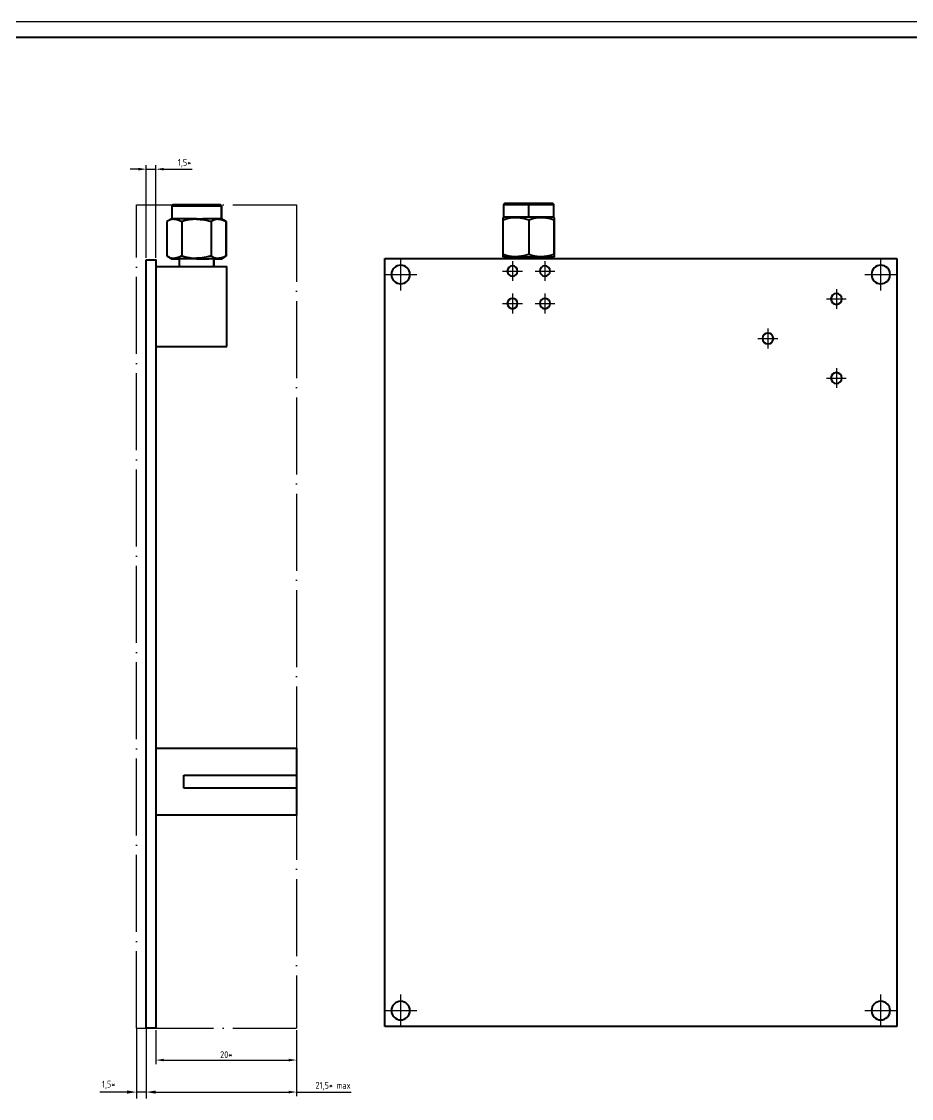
# Model space of a CAD drawing. Header units: inches. Extents: x -969 to 2045, y -594 to 12.
# Drawn here: x -691.5 to -413.4, y -324.9 to 11.6 of the extents above; entities that cross this region are included whole.
import ezdxf

# ---------------------------------------------------------------- set-up
doc = ezdxf.new("R2010")
doc.units = ezdxf.units.IN
doc.header["$MEASUREMENT"] = 0
doc.linetypes.add('ACAD_ISO04W100', pattern=[30, 24, -3, 0, -3])
doc.layers.add('KONTUR', color=7, linetype='Continuous')
doc.layers.add('штрих-пунктир', color=7, linetype='ACAD_ISO04W100')
doc.layers.add('Основная', color=7, linetype='Continuous', lineweight=40)
doc.styles.add('GOST type A0', font='gost.TTF', dxfattribs={"height": 2.116667})
doc.dimstyles.new('GOST type A', dxfattribs={"dimtxt": 3.5, "dimasz": 3, "dimexe": 2, "dimexo": 0, "dimgap": 1, "dimtad": 1, "dimtoh": 1, "dimtxsty": 'GOST type A0', "dimcen": 0, "dimazin": 2, "dimtfac": 1, "dimtmove": 0, "dimatfit": 3, "dimfxl": 1, "dimarcsym": 0})
doc.dimstyles.new('ISO-25', dxfattribs={"dimtxt": 2.5, "dimasz": 2.5, "dimexe": 1.25, "dimexo": 0.625, "dimtad": 1, "dimtxsty": 'Standard', "dimcen": 2.5, "dimadec": 0, "dimazin": 0, "dimtfac": 1, "dimtmove": 0, "dimatfit": 3, "dimfxl": 1, "dimarcsym": 0})

# ---------------------------------------------------------------- blocks, each defined once
blk = doc.blocks.new('*D30')
at = {"color": 0, "lineweight": -2, "transparency": 16777216}
for p, q in [((-652.5, -62.3), (-652.5, -33.31)), ((-649.5, -62.3), (-649.5, -33.31)), ((-655, -34.56), (-657.5, -34.56)), ((-652.5, -34.56), (-649.5, -34.56)), ((-647, -34.56), (-638.16, -34.56))]:
    blk.add_line(p, q, dxfattribs=at)
at = {"color": 0, "transparency": 16777216}
for points in [[(-655, -34.14), (-655, -34.97), (-652.5, -34.56)], [(-647, -34.14), (-647, -34.97), (-649.5, -34.56)]]:
    blk.add_solid(points, dxfattribs=at)
at = {"layer": 'DEFPOINTS', "color": 0, "transparency": 16777216}
for p in [(-649.5, -34.56), (-652.5, -62.93), (-649.5, -62.93)]:
    blk.add_point(p, dxfattribs=at)
at = {"color": 0, "transparency": 16777216, "insert": (-640.53, -32.71), "char_height": 2.117, "attachment_point": 5, "style": 'GOST type A0'}
blk.add_mtext('1,5*', dxfattribs=at)
blk = doc.blocks.new('*D31')
at = {"color": 0, "lineweight": -2, "transparency": 16777216}
for p, q in [((-652.5, -303.55), (-652.5, -324.18)), ((-605.51, -303.55), (-605.51, -324.18)), ((-650, -322.93), (-608.01, -322.93)), ((-605.51, -322.93), (-588.51, -322.93))]:
    blk.add_line(p, q, dxfattribs=at)
at = {"color": 0, "transparency": 16777216}
for points in [[(-650, -322.51), (-650, -323.34), (-652.5, -322.93)], [(-608.01, -322.51), (-608.01, -323.34), (-605.51, -322.93)]]:
    blk.add_solid(points, dxfattribs=at)
at = {"layer": 'DEFPOINTS', "color": 0, "transparency": 16777216}
for p in [(-652.5, -302.93), (-605.51, -302.93), (-605.51, -322.93)]:
    blk.add_point(p, dxfattribs=at)
at = {"color": 0, "transparency": 16777216, "insert": (-594.13, -321.08), "char_height": 2.117, "width": 21.3227, "attachment_point": 5, "style": 'GOST type A0'}
blk.add_mtext('21,5* max', dxfattribs=at)
blk = doc.blocks.new('*D32')
at = {"color": 0, "lineweight": -2, "transparency": 16777216}
for p, q in [((-649.5, -303.55), (-649.5, -314.18)), ((-605.51, -303.55), (-605.51, -314.18)), ((-647, -312.93), (-608.01, -312.93))]:
    blk.add_line(p, q, dxfattribs=at)
at = {"color": 0, "transparency": 16777216}
for points in [[(-647, -312.51), (-647, -313.34), (-649.5, -312.93)], [(-608.01, -312.51), (-608.01, -313.34), (-605.51, -312.93)]]:
    blk.add_solid(points, dxfattribs=at)
at = {"layer": 'DEFPOINTS', "color": 0, "transparency": 16777216}
for p in [(-649.5, -302.93), (-605.51, -302.93), (-605.51, -312.93)]:
    blk.add_point(p, dxfattribs=at)
at = {"color": 0, "transparency": 16777216, "insert": (-627.5, -311.24), "char_height": 2.117, "width": 4, "attachment_point": 5, "style": 'GOST type A0'}
blk.add_mtext('20*', dxfattribs=at)
blk = doc.blocks.new('*D25')
at = {"color": 0, "lineweight": -2, "transparency": 16777216}
for p, q in [((-655.5, -302.93), (-655.5, -324.93)), ((-652.5, -302.93), (-652.5, -324.93)), ((-658.5, -322.93), (-666.98, -322.93)), ((-652.5, -322.93), (-655.5, -322.93)), ((-649.5, -322.93), (-646.5, -322.93))]:
    blk.add_line(p, q, dxfattribs=at)
at = {"color": 0, "transparency": 16777216}
for points in [[(-658.5, -322.43), (-658.5, -323.43), (-655.5, -322.93)], [(-649.5, -322.43), (-649.5, -323.43), (-652.5, -322.93)]]:
    blk.add_solid(points, dxfattribs=at)
at = {"layer": 'DEFPOINTS', "color": 0, "transparency": 16777216}
for p in [(-655.5, -302.93), (-652.5, -302.93), (-655.5, -322.93)]:
    blk.add_point(p, dxfattribs=at)
at = {"color": 0, "transparency": 16777216, "insert": (-664.24, -320.71), "char_height": 2.117, "attachment_point": 5, "style": 'GOST type A0'}
blk.add_mtext('1,5*', dxfattribs=at)

msp = doc.modelspace()

# ---------------------------------------------------------------- linework, layer by layer
for p, q in [((-652.499, -62.928), (-649.499, -62.928)), ((-572.999, -72.467), (-572.999, -62.467)), ((-572.999, -72.467), (-572.999, -62.467)), ((-538.079, -63.287), (-538.079, -69.487)), ((-527.919, -63.287), (-527.919, -69.487)), ((-422.999, -72.467), (-422.999, -62.467)), ((-422.999, -72.467), (-422.999, -62.467)), ((-541.179, -66.387), (-534.979, -66.387)), ((-531.019, -66.387), (-524.819, -66.387)), ((-577.999, -67.467), (-567.999, -67.467)), ((-577.999, -67.467), (-567.999, -67.467)), ((-427.999, -67.467), (-417.999, -67.467)), ((-427.999, -67.467), (-417.999, -67.467)), ((-538.079, -73.447), (-538.079, -79.647)), ((-527.919, -73.447), (-527.919, -79.647)), ((-436.864, -72.009), (-436.864, -78.209)), ((-541.179, -76.547), (-534.979, -76.547)), ((-531.019, -76.547), (-524.819, -76.547)), ((-439.964, -75.109), (-433.764, -75.109)), ((-461.369, -87.467), (-455.169, -87.467)), ((-458.269, -84.367), (-458.269, -90.567)), ((-436.864, -96.725), (-436.864, -102.925)), ((-439.964, -99.825), (-433.764, -99.825)), ((-572.999, -302.467), (-572.999, -292.467)), ((-572.999, -302.467), (-572.999, -292.467)), ((-422.999, -302.467), (-422.999, -292.467)), ((-422.999, -302.467), (-422.999, -292.467)), ((-577.999, -297.467), (-567.999, -297.467)), ((-577.999, -297.467), (-567.999, -297.467)), ((-427.999, -297.467), (-417.999, -297.467)), ((-427.999, -297.467), (-417.999, -297.467)), ((-649.499, -302.928), (-652.499, -302.928))]:
    msp.add_line(p, q)
at = {"layer": 'KONTUR'}
msp.add_line((-969.499, 11.572), (-128.499, 11.572), dxfattribs=at)
at = {"layer": 'Основная'}
for p, q in [((-133.499, 6.572), (-949.499, 6.572)), ((-644.515, -46.024), (-644.529, -46.128)), ((-644.515, -46.024), (-644.529, -46.128)), ((-644.529, -46.128), (-644.529, -50.048)), ((-644.529, -46.128), (-644.529, -50.048)), ((-644.529, -46.128), (-644.265, -46.128)), ((-644.475, -45.928), (-644.515, -46.024)), ((-644.475, -45.928), (-644.515, -46.024)), ((-644.411, -45.844), (-644.475, -45.928)), ((-644.411, -45.844), (-644.475, -45.928)), ((-644.329, -45.782), (-644.411, -45.844)), ((-644.329, -45.782), (-644.411, -45.844)), ((-644.233, -45.742), (-644.329, -45.782)), ((-644.233, -45.742), (-644.329, -45.782)), ((-643.491, -46.128), (-644.265, -46.128)), ((-643.879, -45.728), (-644.233, -45.742)), ((-643.879, -45.728), (-644.233, -45.742)), ((-629.679, -45.728), (-643.879, -45.728)), ((-643.145, -45.728), (-643.879, -45.728)), ((-642.259, -46.128), (-643.491, -46.128)), ((-641.977, -45.728), (-643.145, -45.728)), ((-640.653, -46.128), (-642.259, -46.128)), ((-640.455, -45.728), (-641.977, -45.728)), ((-638.785, -46.128), (-640.653, -46.128)), ((-638.681, -45.728), (-640.455, -45.728)), ((-636.779, -46.128), (-638.785, -46.128)), ((-636.779, -45.728), (-638.681, -45.728)), ((-634.877, -45.728), (-636.779, -45.728)), ((-636.779, -45.742), (-636.779, -45.928)), ((-636.779, -46.024), (-636.779, -46.128)), ((-634.773, -46.128), (-636.779, -46.128)), ((-633.103, -45.728), (-634.877, -45.728)), ((-632.903, -46.128), (-634.773, -46.128)), ((-631.581, -45.728), (-633.103, -45.728)), ((-631.299, -46.128), (-632.903, -46.128)), ((-630.413, -45.728), (-631.581, -45.728)), ((-630.067, -46.128), (-631.299, -46.128)), ((-629.679, -45.728), (-630.413, -45.728)), ((-629.293, -46.128), (-630.067, -46.128)), ((-629.325, -45.742), (-629.679, -45.728)), ((-629.679, -45.728), (-629.325, -45.742)), ((-629.229, -45.782), (-629.325, -45.742)), ((-629.325, -45.742), (-629.229, -45.782)), ((-629.029, -46.128), (-629.293, -46.128)), ((-629.147, -45.844), (-629.229, -45.782)), ((-629.229, -45.782), (-629.147, -45.844)), ((-629.083, -45.928), (-629.147, -45.844)), ((-629.147, -45.844), (-629.083, -45.928)), ((-629.043, -46.024), (-629.083, -45.928)), ((-629.083, -45.928), (-629.043, -46.024)), ((-629.029, -46.128), (-629.043, -46.024)), ((-629.043, -46.024), (-629.029, -46.128)), ((-629.029, -50.048), (-629.029, -46.128)), ((-629.029, -46.128), (-629.029, -50.048)), ((-540.749, -45.667), (-540.735, -45.563)), ((-540.735, -45.563), (-540.749, -45.667)), ((-540.749, -45.667), (-540.735, -45.563)), ((-540.735, -45.563), (-540.749, -45.667)), ((-540.749, -49.587), (-540.749, -45.667)), ((-540.485, -45.667), (-540.749, -45.667)), ((-540.749, -49.587), (-540.749, -45.667)), ((-540.749, -49.587), (-540.749, -45.667)), ((-540.485, -45.667), (-540.749, -45.667)), ((-540.749, -49.587), (-540.749, -45.667)), ((-540.735, -45.563), (-540.695, -45.467)), ((-540.695, -45.467), (-540.735, -45.563)), ((-540.735, -45.563), (-540.695, -45.467)), ((-540.695, -45.467), (-540.735, -45.563)), ((-540.695, -45.467), (-540.631, -45.383)), ((-540.631, -45.383), (-540.695, -45.467)), ((-540.695, -45.467), (-540.631, -45.383)), ((-540.631, -45.383), (-540.695, -45.467)), ((-540.631, -45.383), (-540.549, -45.321)), ((-540.549, -45.321), (-540.631, -45.383)), ((-540.631, -45.383), (-540.549, -45.321)), ((-540.549, -45.321), (-540.631, -45.383)), ((-540.549, -45.321), (-540.453, -45.281)), ((-540.453, -45.281), (-540.549, -45.321)), ((-540.549, -45.321), (-540.453, -45.281)), ((-540.453, -45.281), (-540.549, -45.321)), ((-539.711, -45.667), (-540.485, -45.667)), ((-539.711, -45.667), (-540.485, -45.667)), ((-540.453, -45.281), (-540.349, -45.267)), ((-540.349, -45.267), (-540.453, -45.281)), ((-540.453, -45.281), (-540.349, -45.267)), ((-540.349, -45.267), (-540.453, -45.281)), ((-540.349, -45.267), (-532.999, -45.267)), ((-540.099, -45.267), (-540.349, -45.267)), ((-540.349, -45.267), (-532.999, -45.267)), ((-540.099, -45.267), (-540.349, -45.267)), ((-539.365, -45.267), (-540.099, -45.267)), ((-539.365, -45.267), (-540.099, -45.267)), ((-538.479, -45.667), (-539.711, -45.667)), ((-538.479, -45.667), (-539.711, -45.667)), ((-538.197, -45.267), (-539.365, -45.267)), ((-538.197, -45.267), (-539.365, -45.267)), ((-536.875, -45.667), (-538.479, -45.667)), ((-536.875, -45.667), (-538.479, -45.667)), ((-536.675, -45.267), (-538.197, -45.267)), ((-536.675, -45.267), (-538.197, -45.267)), ((-535.005, -45.667), (-536.875, -45.667)), ((-535.005, -45.667), (-536.875, -45.667)), ((-534.901, -45.267), (-536.675, -45.267)), ((-534.901, -45.267), (-536.675, -45.267)), ((-532.999, -45.667), (-535.005, -45.667)), ((-532.999, -45.667), (-535.005, -45.667)), ((-532.999, -45.267), (-534.901, -45.267)), ((-532.999, -45.267), (-534.901, -45.267)), ((-532.999, -45.267), (-525.899, -45.267)), ((-531.097, -45.267), (-532.999, -45.267)), ((-532.999, -45.281), (-532.999, -45.267)), ((-532.999, -45.267), (-525.899, -45.267)), ((-531.097, -45.267), (-532.999, -45.267)), ((-532.999, -45.281), (-532.999, -45.267)), ((-532.999, -45.321), (-532.999, -45.281)), ((-532.999, -45.321), (-532.999, -45.281)), ((-532.999, -45.383), (-532.999, -45.321)), ((-532.999, -45.383), (-532.999, -45.321)), ((-532.999, -45.467), (-532.999, -45.383)), ((-532.999, -45.467), (-532.999, -45.383)), ((-532.999, -45.563), (-532.999, -45.467)), ((-532.999, -45.563), (-532.999, -45.467)), ((-532.999, -45.667), (-532.999, -45.563)), ((-532.999, -45.667), (-532.999, -45.563)), ((-532.999, -49.587), (-532.999, -45.667)), ((-530.993, -45.667), (-532.999, -45.667)), ((-532.999, -49.587), (-532.999, -45.667)), ((-530.993, -45.667), (-532.999, -45.667)), ((-529.325, -45.267), (-531.097, -45.267)), ((-529.325, -45.267), (-531.097, -45.267)), ((-529.125, -45.667), (-530.993, -45.667)), ((-529.125, -45.667), (-530.993, -45.667)), ((-527.801, -45.267), (-529.325, -45.267)), ((-527.801, -45.267), (-529.325, -45.267)), ((-527.519, -45.667), (-529.125, -45.667)), ((-527.519, -45.667), (-529.125, -45.667)), ((-526.633, -45.267), (-527.801, -45.267)), ((-526.633, -45.267), (-527.801, -45.267)), ((-526.287, -45.667), (-527.519, -45.667)), ((-526.287, -45.667), (-527.519, -45.667)), ((-525.899, -45.267), (-526.633, -45.267)), ((-525.899, -45.267), (-526.633, -45.267)), ((-525.513, -45.667), (-526.287, -45.667)), ((-525.513, -45.667), (-526.287, -45.667)), ((-525.899, -45.267), (-525.545, -45.281)), ((-525.545, -45.281), (-525.899, -45.267)), ((-525.899, -45.267), (-525.545, -45.281)), ((-525.545, -45.281), (-525.899, -45.267)), ((-525.545, -45.281), (-525.449, -45.321)), ((-525.449, -45.321), (-525.545, -45.281)), ((-525.545, -45.281), (-525.449, -45.321)), ((-525.449, -45.321), (-525.545, -45.281)), ((-525.249, -45.667), (-525.513, -45.667)), ((-525.249, -45.667), (-525.513, -45.667)), ((-525.449, -45.321), (-525.367, -45.383)), ((-525.367, -45.383), (-525.449, -45.321)), ((-525.449, -45.321), (-525.367, -45.383)), ((-525.367, -45.383), (-525.449, -45.321)), ((-525.367, -45.383), (-525.303, -45.467)), ((-525.303, -45.467), (-525.367, -45.383)), ((-525.367, -45.383), (-525.303, -45.467)), ((-525.303, -45.467), (-525.367, -45.383)), ((-525.303, -45.467), (-525.263, -45.563)), ((-525.263, -45.563), (-525.303, -45.467)), ((-525.303, -45.467), (-525.263, -45.563)), ((-525.263, -45.563), (-525.303, -45.467)), ((-525.263, -45.563), (-525.249, -45.667)), ((-525.249, -45.667), (-525.263, -45.563)), ((-525.263, -45.563), (-525.249, -45.667)), ((-525.249, -45.667), (-525.263, -45.563)), ((-525.249, -45.667), (-525.249, -49.587)), ((-525.249, -45.667), (-525.249, -49.587)), ((-525.249, -45.667), (-525.249, -49.587)), ((-525.249, -45.667), (-525.249, -49.587)), ((-644.529, -50.048), (-646.017, -50.906)), ((-644.529, -50.048), (-646.017, -50.906)), ((-644.491, -50.282), (-645.259, -50.528)), ((-644.529, -50.048), (-644.265, -50.048)), ((-643.861, -50.196), (-644.491, -50.282)), ((-643.491, -50.048), (-644.265, -50.048)), ((-643.861, -50.196), (-643.225, -50.226)), ((-642.259, -50.048), (-643.491, -50.048)), ((-643.225, -50.226), (-642.303, -50.468)), ((-642.303, -50.468), (-641.397, -50.906)), ((-640.653, -50.048), (-642.259, -50.048)), ((-638.785, -50.048), (-640.653, -50.048)), ((-639.107, -50.384), (-640.259, -50.61)), ((-637.947, -50.242), (-639.107, -50.384)), ((-636.779, -50.048), (-638.785, -50.048)), ((-636.779, -50.192), (-637.947, -50.242)), ((-636.779, -50.048), (-634.773, -50.048)), ((-636.779, -50.048), (-636.779, -50.192)), ((-636.779, -50.048), (-636.779, -50.192)), ((-636.779, -50.192), (-635.603, -50.242)), ((-635.603, -50.242), (-634.435, -50.386)), ((-632.903, -50.048), (-634.773, -50.048)), ((-634.435, -50.386), (-633.289, -50.612)), ((-631.299, -50.048), (-632.903, -50.048)), ((-630.635, -50.282), (-631.401, -50.528)), ((-630.067, -50.048), (-631.299, -50.048)), ((-630.005, -50.196), (-630.635, -50.282)), ((-629.293, -50.048), (-630.067, -50.048)), ((-630.005, -50.196), (-629.369, -50.226)), ((-629.369, -50.226), (-628.447, -50.468)), ((-629.029, -50.048), (-629.293, -50.048)), ((-627.541, -50.906), (-629.029, -50.048)), ((-629.029, -50.048), (-627.541, -50.906)), ((-628.447, -50.468), (-627.541, -50.906)), ((-540.999, -49.731), (-540.749, -49.587)), ((-540.749, -49.587), (-540.999, -49.731)), ((-540.999, -49.731), (-540.749, -49.587)), ((-540.749, -49.587), (-540.999, -49.731)), ((-540.999, -50.445), (-540.999, -49.731)), ((-540.999, -49.731), (-540.999, -49.781)), ((-540.999, -50.445), (-540.999, -49.731)), ((-540.999, -49.731), (-540.999, -49.781)), ((-540.999, -49.781), (-540.999, -49.925)), ((-540.999, -49.781), (-540.999, -49.925)), ((-540.999, -49.925), (-540.999, -50.151)), ((-540.999, -49.925), (-540.999, -50.151)), ((-539.431, -50.007), (-540.999, -50.445)), ((-539.431, -50.007), (-540.999, -50.445)), ((-540.999, -50.151), (-540.999, -50.445)), ((-540.999, -50.151), (-540.999, -50.445)), ((-540.999, -61.207), (-540.999, -50.445)), ((-540.999, -61.207), (-540.999, -50.445)), ((-540.999, -61.207), (-540.999, -50.445)), ((-540.999, -61.207), (-540.999, -50.445)), ((-540.485, -49.587), (-540.749, -49.587)), ((-540.485, -49.587), (-540.749, -49.587)), ((-539.711, -49.587), (-540.485, -49.587)), ((-539.711, -49.587), (-540.485, -49.587)), ((-538.479, -49.587), (-539.711, -49.587)), ((-538.479, -49.587), (-539.711, -49.587)), ((-537.833, -49.765), (-539.431, -50.007)), ((-537.833, -49.765), (-539.431, -50.007)), ((-536.875, -49.587), (-538.479, -49.587)), ((-536.875, -49.587), (-538.479, -49.587)), ((-536.733, -49.735), (-537.833, -49.765)), ((-536.733, -49.735), (-537.833, -49.765)), ((-535.005, -49.587), (-536.875, -49.587)), ((-535.005, -49.587), (-536.875, -49.587)), ((-535.643, -49.821), (-536.733, -49.735)), ((-535.643, -49.821), (-536.733, -49.735)), ((-534.313, -50.067), (-535.643, -49.821)), ((-534.313, -50.067), (-535.643, -49.821)), ((-532.999, -49.587), (-535.005, -49.587)), ((-532.999, -49.587), (-535.005, -49.587)), ((-532.999, -50.445), (-534.313, -50.067)), ((-532.999, -50.445), (-534.313, -50.067)), ((-530.993, -49.587), (-532.999, -49.587)), ((-530.993, -49.587), (-532.999, -49.587)), ((-531.431, -50.007), (-532.999, -50.445)), ((-531.431, -50.007), (-532.999, -50.445)), ((-532.999, -50.445), (-532.999, -61.207)), ((-532.999, -50.445), (-532.999, -61.207)), ((-529.833, -49.765), (-531.431, -50.007)), ((-529.833, -49.765), (-531.431, -50.007)), ((-529.125, -49.587), (-530.993, -49.587)), ((-529.125, -49.587), (-530.993, -49.587)), ((-528.733, -49.735), (-529.833, -49.765)), ((-528.733, -49.735), (-529.833, -49.765)), ((-527.519, -49.587), (-529.125, -49.587)), ((-527.519, -49.587), (-529.125, -49.587)), ((-527.643, -49.821), (-528.733, -49.735)), ((-527.643, -49.821), (-528.733, -49.735)), ((-526.313, -50.067), (-527.643, -49.821)), ((-526.313, -50.067), (-527.643, -49.821)), ((-526.287, -49.587), (-527.519, -49.587)), ((-526.287, -49.587), (-527.519, -49.587)), ((-524.999, -50.445), (-526.313, -50.067)), ((-524.999, -50.445), (-526.313, -50.067)), ((-525.513, -49.587), (-526.287, -49.587)), ((-525.513, -49.587), (-526.287, -49.587)), ((-525.249, -49.587), (-525.513, -49.587)), ((-525.249, -49.587), (-525.513, -49.587)), ((-525.249, -49.587), (-524.999, -49.731)), ((-524.999, -49.731), (-525.249, -49.587)), ((-525.249, -49.587), (-524.999, -49.731)), ((-524.999, -49.731), (-525.249, -49.587)), ((-524.999, -49.731), (-524.999, -50.445)), ((-524.999, -49.731), (-524.999, -49.781)), ((-524.999, -49.731), (-524.999, -50.445)), ((-524.999, -49.731), (-524.999, -49.781)), ((-524.999, -49.781), (-524.999, -49.925)), ((-524.999, -49.781), (-524.999, -49.925)), ((-524.999, -49.925), (-524.999, -50.151)), ((-524.999, -49.925), (-524.999, -50.151)), ((-524.999, -50.151), (-524.999, -50.445)), ((-524.999, -50.151), (-524.999, -50.445)), ((-524.999, -50.445), (-524.999, -61.207)), ((-524.999, -61.207), (-524.999, -50.445)), ((-524.999, -50.445), (-524.999, -61.207)), ((-524.999, -61.207), (-524.999, -50.445)), ((-645.259, -50.528), (-646.017, -50.906)), ((-646.017, -50.906), (-646.017, -61.668)), ((-646.017, -50.906), (-646.017, -61.668)), ((-640.259, -50.61), (-641.397, -50.906)), ((-641.397, -50.906), (-641.397, -61.668)), ((-633.289, -50.612), (-632.161, -50.906)), ((-631.401, -50.528), (-632.161, -50.906)), ((-632.161, -50.906), (-632.161, -61.668)), ((-627.541, -61.668), (-627.541, -50.906)), ((-627.541, -50.906), (-627.541, -61.668)), ((-652.499, -302.928), (-652.499, -62.928)), ((-649.499, -62.928), (-649.499, -302.928)), ((-646.017, -61.668), (-644.529, -62.528)), ((-646.017, -61.668), (-645.111, -62.108)), ((-646.017, -61.668), (-644.529, -62.528)), ((-645.111, -62.108), (-644.189, -62.35)), ((-644.529, -62.528), (-642.179, -62.528)), ((-644.265, -62.528), (-644.529, -62.528)), ((-643.491, -62.528), (-644.265, -62.528)), ((-644.189, -62.35), (-643.553, -62.38)), ((-642.923, -62.294), (-643.553, -62.38)), ((-642.259, -62.528), (-643.491, -62.528)), ((-642.157, -62.048), (-642.923, -62.294)), ((-640.653, -62.528), (-642.259, -62.528)), ((-642.179, -62.528), (-642.179, -64.928)), ((-642.179, -62.528), (-642.179, -64.928)), ((-641.397, -61.668), (-642.157, -62.048)), ((-641.397, -61.668), (-640.259, -61.966)), ((-638.785, -62.528), (-640.653, -62.528)), ((-640.259, -61.966), (-639.107, -62.192)), ((-639.107, -62.192), (-637.947, -62.334)), ((-636.779, -62.528), (-638.785, -62.528)), ((-637.947, -62.334), (-636.779, -62.384)), ((-635.603, -62.334), (-636.779, -62.384)), ((-636.779, -62.384), (-636.779, -62.528)), ((-636.779, -62.528), (-634.773, -62.528)), ((-634.435, -62.19), (-635.603, -62.334)), ((-634.773, -62.528), (-632.903, -62.528)), ((-633.289, -61.962), (-634.435, -62.19)), ((-632.161, -61.668), (-633.289, -61.962)), ((-631.299, -62.528), (-632.903, -62.528)), ((-632.161, -61.668), (-631.255, -62.108)), ((-631.379, -64.928), (-631.379, -62.528)), ((-631.379, -62.528), (-629.029, -62.528)), ((-631.379, -62.528), (-631.379, -64.928)), ((-630.067, -62.528), (-631.299, -62.528)), ((-631.255, -62.108), (-630.333, -62.35)), ((-630.333, -62.35), (-629.697, -62.38)), ((-629.293, -62.528), (-630.067, -62.528)), ((-629.067, -62.294), (-629.697, -62.38)), ((-629.029, -62.528), (-629.293, -62.528)), ((-628.299, -62.048), (-629.067, -62.294)), ((-629.029, -62.528), (-627.541, -61.668)), ((-627.541, -61.668), (-629.029, -62.528)), ((-627.541, -61.668), (-628.299, -62.048)), ((-577.999, -302.467), (-577.999, -62.467)), ((-577.999, -62.467), (-417.999, -62.467)), ((-540.999, -61.873), (-540.999, -61.207)), ((-539.685, -61.587), (-540.999, -61.207)), ((-540.999, -61.207), (-540.999, -61.501)), ((-540.999, -61.873), (-540.999, -61.207)), ((-539.685, -61.587), (-540.999, -61.207)), ((-540.999, -61.207), (-540.999, -61.501)), ((-540.999, -61.501), (-540.999, -61.729)), ((-540.999, -61.501), (-540.999, -61.729)), ((-540.999, -61.729), (-540.999, -61.873)), ((-540.999, -61.729), (-540.999, -61.873)), ((-540.999, -61.923), (-540.999, -61.873)), ((-540.999, -61.923), (-540.999, -61.873)), ((-540.999, -61.923), (-540.999, -61.873)), ((-540.999, -61.923), (-540.999, -61.873)), ((-540.749, -62.067), (-540.999, -61.923)), ((-540.749, -62.067), (-540.999, -61.923)), ((-540.749, -62.067), (-540.999, -61.923)), ((-540.749, -62.067), (-540.999, -61.923)), ((-538.399, -62.067), (-540.749, -62.067)), ((-540.485, -62.067), (-540.749, -62.067)), ((-538.399, -62.067), (-540.749, -62.067)), ((-540.485, -62.067), (-540.749, -62.067)), ((-539.711, -62.067), (-540.485, -62.067)), ((-539.711, -62.067), (-540.485, -62.067)), ((-538.479, -62.067), (-539.711, -62.067)), ((-538.479, -62.067), (-539.711, -62.067)), ((-538.357, -61.833), (-539.685, -61.587)), ((-538.357, -61.833), (-539.685, -61.587)), ((-536.875, -62.067), (-538.479, -62.067)), ((-536.875, -62.067), (-538.479, -62.067)), ((-538.399, -62.467), (-538.399, -62.067)), ((-538.399, -62.467), (-538.399, -62.067)), ((-538.399, -62.467), (-538.399, -62.067)), ((-538.399, -62.467), (-538.399, -62.067)), ((-537.265, -61.919), (-538.357, -61.833)), ((-537.265, -61.919), (-538.357, -61.833)), ((-536.165, -61.889), (-537.265, -61.919)), ((-536.165, -61.889), (-537.265, -61.919)), ((-535.005, -62.067), (-536.875, -62.067)), ((-535.005, -62.067), (-536.875, -62.067)), ((-534.567, -61.647), (-536.165, -61.889)), ((-534.567, -61.647), (-536.165, -61.889)), ((-532.999, -62.067), (-535.005, -62.067)), ((-532.999, -62.067), (-535.005, -62.067)), ((-532.999, -61.207), (-534.567, -61.647)), ((-532.999, -61.207), (-534.567, -61.647)), ((-531.685, -61.587), (-532.999, -61.207)), ((-531.685, -61.587), (-532.999, -61.207)), ((-530.993, -62.067), (-532.999, -62.067)), ((-532.999, -62.467), (-532.999, -62.067)), ((-530.993, -62.067), (-532.999, -62.067)), ((-532.999, -62.467), (-532.999, -62.067)), ((-530.357, -61.833), (-531.685, -61.587)), ((-530.357, -61.833), (-531.685, -61.587)), ((-529.125, -62.067), (-530.993, -62.067)), ((-529.125, -62.067), (-530.993, -62.067)), ((-529.265, -61.919), (-530.357, -61.833)), ((-529.265, -61.919), (-530.357, -61.833)), ((-528.165, -61.889), (-529.265, -61.919)), ((-528.165, -61.889), (-529.265, -61.919)), ((-527.519, -62.067), (-529.125, -62.067)), ((-527.519, -62.067), (-529.125, -62.067)), ((-526.567, -61.647), (-528.165, -61.889)), ((-526.567, -61.647), (-528.165, -61.889)), ((-525.249, -62.067), (-527.599, -62.067)), ((-527.599, -62.067), (-527.599, -62.467)), ((-527.599, -62.067), (-527.599, -62.467)), ((-525.249, -62.067), (-527.599, -62.067)), ((-527.599, -62.067), (-527.599, -62.467)), ((-527.599, -62.067), (-527.599, -62.467)), ((-526.287, -62.067), (-527.519, -62.067)), ((-526.287, -62.067), (-527.519, -62.067)), ((-524.999, -61.207), (-526.567, -61.647)), ((-524.999, -61.207), (-526.567, -61.647)), ((-525.513, -62.067), (-526.287, -62.067)), ((-525.513, -62.067), (-526.287, -62.067)), ((-525.249, -62.067), (-525.513, -62.067)), ((-525.249, -62.067), (-525.513, -62.067)), ((-524.999, -61.923), (-525.249, -62.067)), ((-524.999, -61.923), (-525.249, -62.067)), ((-524.999, -61.923), (-525.249, -62.067)), ((-524.999, -61.923), (-525.249, -62.067)), ((-524.999, -61.207), (-524.999, -61.501)), ((-524.999, -61.501), (-524.999, -61.207)), ((-524.999, -61.207), (-524.999, -61.501)), ((-524.999, -61.501), (-524.999, -61.207)), ((-524.999, -61.501), (-524.999, -61.873)), ((-524.999, -61.501), (-524.999, -61.729)), ((-524.999, -61.501), (-524.999, -61.873)), ((-524.999, -61.501), (-524.999, -61.729)), ((-524.999, -61.729), (-524.999, -61.873)), ((-524.999, -61.729), (-524.999, -61.873)), ((-524.999, -61.873), (-524.999, -61.923)), ((-524.999, -61.923), (-524.999, -61.873)), ((-524.999, -61.873), (-524.999, -61.923)), ((-524.999, -61.923), (-524.999, -61.873)), ((-417.999, -62.467), (-417.999, -302.467)), ((-649.499, -64.928), (-627.339, -64.928)), ((-627.339, -89.928), (-627.339, -64.928)), ((-649.499, -89.928), (-627.339, -89.928)), ((-649.499, -215.438), (-605.507, -215.438)), ((-605.507, -215.438), (-605.507, -236.398)), ((-640.719, -227.974), (-640.719, -223.882)), ((-640.719, -223.882), (-605.507, -223.882)), ((-605.507, -227.974), (-640.719, -227.974)), ((-605.507, -236.398), (-649.499, -236.418)), ((-417.999, -302.467), (-577.999, -302.467))]:
    msp.add_line(p, q, dxfattribs=at)
msp.add_lwpolyline([(-652.499, -62.928), (-649.499, -62.928), (-649.499, -302.928), (-652.499, -302.928)], close=True, dxfattribs=at)
for centre, radius, start, end in [((-572.999, -67.467), 2.9, 90, 180), ((-572.999, -67.467), 2.9, 0, 90), ((-538.079, -66.387), 1.6, 90, 180), ((-538.079, -66.387), 1.6, 180, 270), ((-538.079, -66.387), 1.6, 0, 90), ((-538.079, -66.387), 1.6, 270, 0), ((-527.919, -66.387), 1.6, 90, 180), ((-527.919, -66.387), 1.6, 180, 270), ((-527.919, -66.387), 1.6, 0, 90), ((-527.919, -66.387), 1.6, 270, 0), ((-422.999, -67.467), 2.9, 90, 180), ((-422.999, -67.467), 2.9, 0, 90), ((-572.999, -67.467), 2.9, 180, 270), ((-572.999, -67.467), 2.9, 270, 0), ((-422.999, -67.467), 2.9, 180, 270), ((-422.999, -67.467), 2.9, 270, 0), ((-436.864, -75.109), 1.7, 90, 180), ((-436.864, -75.109), 1.7, 0, 90), ((-538.079, -76.547), 1.6, 90, 180), ((-538.079, -76.547), 1.6, 180, 270), ((-538.079, -76.547), 1.6, 0, 90), ((-538.079, -76.547), 1.6, 270, 0), ((-527.919, -76.547), 1.6, 90, 180), ((-527.919, -76.547), 1.6, 180, 270), ((-527.919, -76.547), 1.6, 0, 90), ((-527.919, -76.547), 1.6, 270, 0), ((-436.864, -75.109), 1.7, 180, 270), ((-436.864, -75.109), 1.7, 270, 0), ((-458.269, -87.467), 1.7, 90, 180), ((-458.269, -87.467), 1.7, 180, 270), ((-458.269, -87.467), 1.7, 0, 90), ((-458.269, -87.467), 1.7, 270, 0), ((-436.864, -99.825), 1.7, 90, 180), ((-436.864, -99.825), 1.7, 180, 270), ((-436.864, -99.825), 1.7, 0, 90), ((-436.864, -99.825), 1.7, 270, 0), ((-572.999, -297.467), 2.9, 90, 180), ((-572.999, -297.467), 2.9, 0, 90), ((-422.999, -297.467), 2.9, 90, 180), ((-422.999, -297.467), 2.9, 0, 90), ((-572.999, -297.467), 2.9, 180, 270), ((-572.999, -297.467), 2.9, 270, 0), ((-422.999, -297.467), 2.9, 180, 270), ((-422.999, -297.467), 2.9, 270, 0)]:
    msp.add_arc(centre, radius, start, end, dxfattribs=at)
at = {"layer": 'штрих-пунктир'}
for p, q in [((-655.499, -45.728), (-605.507, -45.728)), ((-655.499, -302.928), (-655.499, -45.728)), ((-605.507, -45.728), (-605.507, -302.928)), ((-655.499, -302.928), (-605.507, -302.928))]:
    msp.add_line(p, q, dxfattribs=at)

# ---------------------------------------------------------------- dimensions: what is measured, and where the dimension line sits
for base, p1, p2, text, picture, middle in [((-649.499, -34.555), (-652.499, -62.928), (-649.499, -62.928), '1,5*', '*D30', (-640.526, -34.555)), ((-605.507, -322.928), (-652.499, -302.928), (-605.507, -302.928), '21,5* max', '*D31', (-594.132, -322.928))]:
    dim = msp.add_linear_dim(base=base, p1=p1, p2=p2, text=text, dimstyle='ISO-25', override={"dimtxsty": 'GOST type A0'})
    dim.commit()
    dim.dimension.update_dxf_attribs({"geometry": picture, "text_midpoint": middle, "dimtype": 160})
dim = msp.add_linear_dim(base=(-655.499, -322.928), p1=(-652.499, -302.928), p2=(-655.499, -302.928), text='1,5*', dimstyle='GOST type A')
dim.commit()
dim.dimension.update_dxf_attribs({"geometry": '*D25', "text_midpoint": (-664.241, -320.71)})
dim = msp.add_linear_dim(base=(-605.507, -312.928), p1=(-649.499, -302.928), p2=(-605.507, -302.928), text='20*', dimstyle='ISO-25', override={"dimtxsty": 'GOST type A0'})
dim.commit()
dim.dimension.update_dxf_attribs({"geometry": '*D32', "text_midpoint": (-627.503, -311.244)})

doc.saveas('drawing.dxf')
